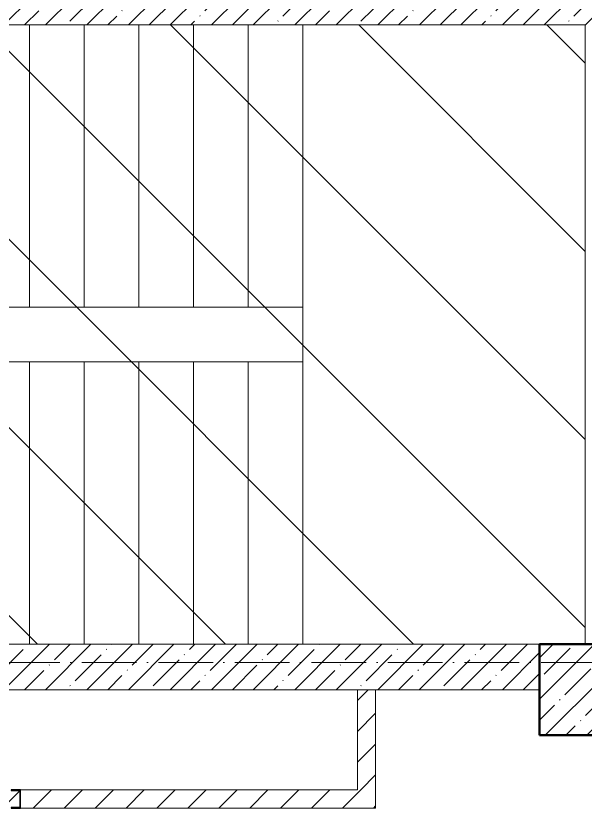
# Model space of a CAD drawing. Header units: millimetres. Extents: x 35697 to 388678, y -91946 to 171347.
# Drawn here: x 303946 to 307071, y -43682 to -39332 of the extents above; entities that cross this region are included whole.
import ezdxf

# ---------------------------------------------------------------- set-up
doc = ezdxf.new("R2010")
doc.units = ezdxf.units.MM
doc.linetypes.add('50_200_ШТРИХ_1Т_ш5_п1_п1_', pattern=[700, 500, -100, 0, -100])
for name, color, linetype, lineweight in [('4) ЛЕстницы', 5, 'Continuous', 30), ('A-GENM-____-MCUT', 7, 'Continuous', 25), ('A-GENM-____-OTLN-1', 7, 'Continuous', 25), ('A-WALL-____-MCUT-1', 7, 'Continuous', 9), ('A-WALL-____-PATT-1', 7, 'Continuous', 9), ('A-WALL-FNSH-MCUT-1', 7, 'Continuous', 9), ('S-COLS-____-MCUT', 7, 'Continuous', 50), ('S-COLS-____-OTLN', 7, 'Continuous', 9), ('S-GRID-____-OTLN-1', 7, '50_200_ШТРИХ_1Т_ш5_п1_п1_', 9), ('S-STRS-____-OTLN-1', 7, 'Continuous', 9), ('стяжа', 7, 'Continuous', 30)]:
    doc.layers.add(name, color=color, linetype=linetype, lineweight=lineweight)
pattern_1 = [(45, (283770.71, -86863.46), (-84.8528, 84.8528), [])]
pattern_2 = [(45, (283770.7, -86863.46), (-114.04925, 114.04925), []), (45, (283884.76, -86863.46), (-114.04925, 114.04925), [201.612, -40.322, 3.353, -36.97])]

# ---------------------------------------------------------------- blocks, each defined once
blk = doc.blocks.new('BSC_Колонна _Прямоугольная - 500х500-V152-АР1_План отверстий 3 этажа в осях 1-64_А-ГГ')
at = {"layer": 'S-COLS-____-OTLN'}
h = blk.add_hatch(dxfattribs=at)
h.set_pattern_fill('FP_175', color=256, style=0, pattern_type=2)
h.set_pattern_definition([(45, (-23300, -43831.04), (-114.04925, 114.04925), []), (45, (-23185.95, -43831.04), (-114.04925, 114.04925), [201.613, -40.323, 3.353, -36.97])])
h.paths.add_polyline_path([(-250, -250), (250, -250), (250, 250), (-250, 250)], flags=0)
at = {"layer": 'S-COLS-____-MCUT'}
for p, q in [((250, 250), (-250, 250)), ((-250, 250), (-250, -250)), ((250, -250), (250, 250)), ((-250, -250), (250, -250))]:
    blk.add_line(p, q, dxfattribs=at)
blk = doc.blocks.new('154_Фахверк_СКБ_Швеллер - Тип_100_3960-28318856-АР1_План отверстий 3 этажа в осях 1-64_А-ГГ')
at = {"layer": 'A-GENM-____-MCUT'}
for p, q in [((175, 50), (125, 50)), ((125, 50), (125, -50)), ((128, 47), (175, 47)), ((128, -47), (128, 47)), ((175, 47), (175, 50)), ((125, -50), (175, -50)), ((175, -47), (128, -47)), ((175, -50), (175, -47))]:
    blk.add_line(p, q, dxfattribs=at)
blk = doc.blocks.new('3эт')
at = {"layer": 'S-GRID-____-OTLN-1', "color": 251, "ltscale": 0.6, "true_color": 0x636466}
blk.add_line((279101.9, -42882.4), (310478.4, -42882.4), dxfattribs=at)

msp = doc.modelspace()

# ---------------------------------------------------------------- hatches: boundary and pattern name
at = {"layer": '4) ЛЕстницы'}
h = msp.add_hatch(dxfattribs=at)
h.set_pattern_fill('ANSI31', color=256, scale=230, angle=90)
h.paths.add_polyline_path([(298370.7, -42782.4), (298370.7, -39382.4), (307070.7, -39382.4), (307070.7, -42782.4)])
at = {"layer": 'A-WALL-____-PATT-1'}
h = msp.add_hatch(dxfattribs=at)
h.set_pattern_fill('FP_38', color=256, style=0, pattern_type=2)
h.set_pattern_definition(pattern_2)
h.paths.add_polyline_path([(307070.7, -39382.4), (307320.7, -39382.4), (307320.7, -39132.4), (299370.7, -39132.4), (299370.7, -39382.4), (304966.6, -39382.4)], flags=0)
h = msp.add_hatch(dxfattribs=at)
h.set_pattern_fill('FP_38', color=256, style=0, pattern_type=2)
h.set_pattern_definition(pattern_2)
h.paths.add_polyline_path([(306820.7, -43032.4), (306820.7, -42782.4), (298370.7, -42782.4), (298370.7, -43032.4), (304966.6, -43032.4)], flags=0)
h = msp.add_hatch(dxfattribs=at)
h.set_pattern_fill('FP_4', color=256, style=0, pattern_type=2)
h.set_pattern_definition(pattern_1)
h.paths.add_polyline_path([(305920.7, -43582.4), (305920.7, -43032.4), (305820.7, -43032.4), (305820.7, -43582.4)], flags=0)
h = msp.add_hatch(dxfattribs=at)
h.set_pattern_fill('FP_4', color=256, style=0, pattern_type=2)
h.set_pattern_definition(pattern_1)
h.paths.add_polyline_path([(305920.7, -43682.4), (305920.7, -43582.4), (303970.7, -43582.4), (303970.7, -43682.4), (304966.6, -43682.4)], flags=0)
h.paths.add_polyline_path([(303920.7, -43682.4), (303920.7, -43679.4), (303967.7, -43679.4), (303967.7, -43585.4), (303920.7, -43585.4), (303920.7, -43582.4), (302470.7, -43582.4), (302470.7, -43682.4), (303199.1, -43682.4)], flags=0)
h.paths.add_polyline_path([(302070.7, -43682.4), (302070.7, -43582.4), (299670.7, -43582.4), (299670.7, -43682.4), (301431.7, -43682.4)], flags=0)

# ---------------------------------------------------------------- linework, layer by layer
at = {"layer": 'A-WALL-____-MCUT-1'}
for p, q in [((299370.7, -39382.4), (307070.7, -39382.4)), ((307070.7, -39382.4), (307070.7, -42782.4)), ((306820.7, -42782.4), (298370.7, -42782.4)), ((298320.7, -43032.4), (306820.7, -43032.4))]:
    msp.add_line(p, q, dxfattribs=at)
at = {"layer": 'A-WALL-FNSH-MCUT-1'}
for p, q in [((305820.7, -43032.4), (305820.7, -43582.4)), ((305920.7, -43682.4), (305920.7, -43032.4)), ((305820.7, -43582.4), (303970.7, -43582.4)), ((303970.7, -43682.4), (305920.7, -43682.4))]:
    msp.add_line(p, q, dxfattribs=at)
at = {"layer": 'S-STRS-____-OTLN-1'}
for p, q in [((304020.7, -40932.4), (304020.7, -39382.4)), ((304020.7, -40932.4), (304020.7, -39382.4)), ((304320.7, -40932.4), (304320.7, -39382.4)), ((304320.7, -40932.4), (304320.7, -39382.4)), ((304620.7, -40932.4), (304620.7, -39382.4)), ((304620.7, -40932.4), (304620.7, -39382.4)), ((304920.7, -40932.4), (304920.7, -39382.4)), ((304920.7, -40932.4), (304920.7, -39382.4)), ((305220.7, -40932.4), (305220.7, -39382.4)), ((305220.7, -40932.4), (305220.7, -39382.4)), ((305520.7, -40932.4), (305520.7, -39382.4)), ((305520.7, -40932.4), (305520.7, -39382.4)), ((304020.7, -40932.4), (303720.7, -40932.4)), ((304320.7, -40932.4), (304020.7, -40932.4)), ((304620.7, -40932.4), (304320.7, -40932.4)), ((304920.7, -40932.4), (304620.7, -40932.4)), ((305220.7, -40932.4), (304920.7, -40932.4)), ((305520.7, -40932.4), (305220.7, -40932.4)), ((305520.7, -40932.4), (305520.7, -41232.4)), ((303720.7, -41232.4), (304020.7, -41232.4)), ((304020.7, -41232.4), (304320.7, -41232.4)), ((304020.7, -41232.4), (304020.7, -42782.4)), ((304020.7, -41232.4), (304020.7, -42782.4)), ((304320.7, -41232.4), (304620.7, -41232.4)), ((304320.7, -41232.4), (304320.7, -42782.4)), ((304320.7, -41232.4), (304320.7, -42782.4)), ((304620.7, -41232.4), (304920.7, -41232.4)), ((304620.7, -41232.4), (304620.7, -42782.4)), ((304620.7, -41232.4), (304620.7, -42782.4)), ((304920.7, -41232.4), (305220.7, -41232.4)), ((304920.7, -41232.4), (304920.7, -42782.4)), ((304920.7, -41232.4), (304920.7, -42782.4)), ((305220.7, -41232.4), (305520.7, -41232.4)), ((305220.7, -41232.4), (305220.7, -42782.4)), ((305220.7, -41232.4), (305220.7, -42782.4)), ((305520.7, -41232.4), (305520.7, -42782.4)), ((305520.7, -41232.4), (305520.7, -42782.4))]:
    msp.add_line(p, q, dxfattribs=at)

# ---------------------------------------------------------------- block references
at = {"layer": 'A-GENM-____-OTLN-1', "rotation": 180}
msp.add_blockref('154_Фахверк_СКБ_Швеллер - Тип_100_3960-28318856-АР1_План отверстий 3 этажа в осях 1-64_А-ГГ', (304095.7, -43632.4), dxfattribs=at)
at = {"layer": 'S-COLS-____-OTLN'}
msp.add_blockref('BSC_Колонна _Прямоугольная - 500х500-V152-АР1_План отверстий 3 этажа в осях 1-64_А-ГГ', (307070.7, -43032.4), dxfattribs=at)
at = {"layer": 'стяжа'}
msp.add_blockref('3эт', (0, 0), dxfattribs=at)

doc.saveas('drawing.dxf')
